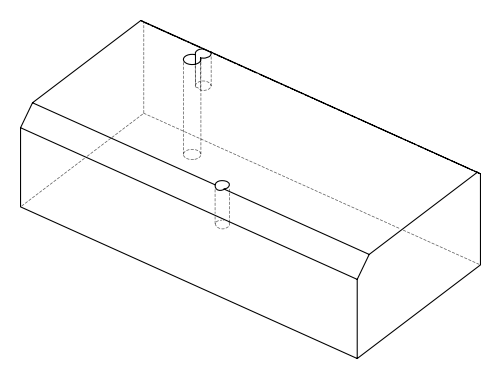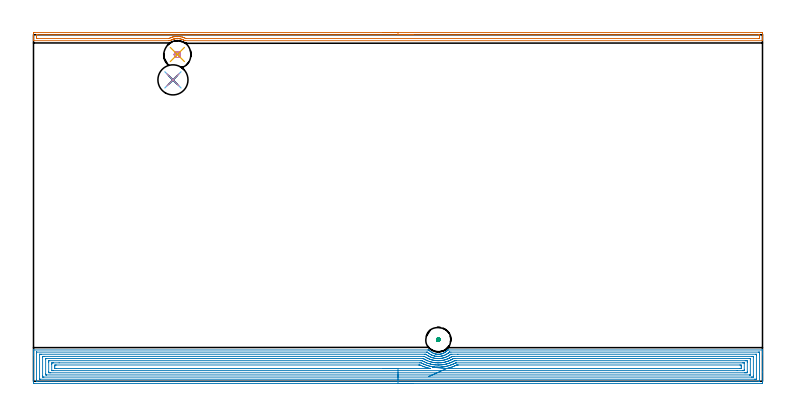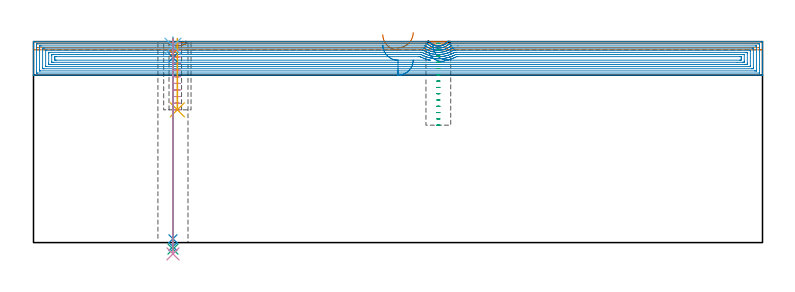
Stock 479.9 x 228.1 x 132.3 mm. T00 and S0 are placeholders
(PLAN: 10 operations, 7 tool changes, 42.6 min)
(1 AREA_MILL | FG_CHAMFER_SURFACE | UGT0205_001 | 7.88 min | 6997 mm3)
(2 AREA_MILL_1 | FG_CHAMFER_SURFACE_1 | UGT0205_001 | 31.21 min | 117188 mm3)
(3 MILL_BLIND_HOLE_FROM_SOLID_MATERIAL | STEP1POCKET | UGT0201_132 | Spiral | 0.62 min | 11446 mm3)
(4 MILL_BLIND_HOLE_FROM_SOLID_MATERIAL_1 | STEP1POCKET_1 | UGT0201_132 | Spiral | 0.85 min | 11404 mm3)
(5 BORE_BLIND_HOLE | STEP1POCKET_1 | UGT0332_045 | 0.19 min | 0 mm3)
(6 SPOT_DRILL | STEP1HOLE | NXT0321_9005460120000 | 0.05 min | 183 mm3)
(7 DRILL_BLIND_HOLE_INTO_CENTER | STEP1HOLE | NXT0301_023 | 0.04 min | 100 mm3)
(8 GUN_DRILL_THROUGH_HOLE | STEP1HOLE | UGT0307_001 | 0.59 min | 2410 mm3)
(9 SPADE_DRILL_TO_ENLARGE_THROUGH_HOLE | STEP1HOLE | UGT0306_003 | 0.56 min | 13472 mm3)
(10 DRILL_TO_ENLARGE_THROUGH_HOLE | STEP1HOLE | UGT0301_264 | 0.57 min | 24014 mm3)
(TOOL UGT0205_001 | Chamfer Mill 20 x 3 x 45 deg. | D20 FL50 Z2)
(TOOL UGT0201_132 | Carbide End Mill 14.0 | D14 FL30 Z4)
(TOOL UGT0332_045 | Precision Boring 17.98 mm | D17.98)
(TOOL NXT0321_9005460120000 | NC Spot Drill, 142deg, 12mm, Carbide, Uncoated | D12 PA142 FL30 Z2)
(TOOL NXT0301_023 | Carbide Drill 5.2mm [860.1-0520-016A1-MM 2214] | D5.2 PA140 FL28 Z2)
(TOOL UGT0307_001 | Gun Drill 5 mm | D5 PA130 FL24 Z1)
(TOOL UGT0306_003 | Spade Drill 12.5mm | D12.5 PA132 FL10 Z2)
(TOOL UGT0301_264 | Twist Drill 19.8 mm | D19.8 PA118 FL140 Z2)
(OP 1 AREA_MILL)
G17 G21 G94 G90
T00 M6
G54
G17 G0 G90 X229.95 Y229.6 S1061 M3
G43 Z142.3 H0
Z136.9
G94 G1 X229.988 Z136.028 F250.
X230.102 Z135.163
X230.291 Z134.312
X230.553 Z133.48
X230.887 Z132.674
X231.29 Z131.9
X231.759 Z131.164
X232.29 Z130.472
X232.879 Z129.829
X233.522 Z129.239
X234.214 Z128.708
X234.95 Z128.24
X235.724 Z127.837
X236.53 Z127.503
X237.362 Z127.241
X238.214 Z127.052
X239.078 Z126.938
X239.95 Z126.9
X478.792
X479.286 Y229.599 Z126.901
X479.775 Y229.594 Z126.903
X479.891 Y229.591 Z126.905
X479.9 Y229.11 Z127.385
Y227.342 Z129.152
Y226.789 Z129.708
Y226.458 Z130.038
Y225.905 Z130.591
Y225.574 Z130.921
Y224.566 Z131.933
X479.892 Y224.217 Z132.274
X479.891 Y224.203 Z132.288
X479.733 Y224.2 Z132.3
X99.742
X99.525 Y224.204 Z132.289
X99.375 Y224.288 Z132.211
X99.309 Y224.328 Z132.171
X99.101 Y224.446 Z132.053
X98.849 Y224.576 Z131.923
X98.657 Y224.675 Z131.825
X98.207 Y224.885 Z131.615
X98.022 Y224.961 Z131.539
X97.313 Y225.201 Z131.298
X96.867 Y225.327 Z131.173
X96.419 Y225.426 Z131.072
X96.17 Y225.466 Z131.028
X95.972 Y225.5 Z130.996
X95.524 Y225.553 Z130.942
X95.078 Y225.587 Z130.911
X94.801 Y225.595 Z130.9
X94.63 Z130.893
X94.619
Y225.594
X94.617 Y225.593 Z130.894
X94.575 Y225.592 Z130.895
X94.52 Y225.591 Z130.897
X94.183 Y225.58 Z130.918
X94.109 Y225.574 Z130.925
X94.035 Y225.567 Z130.93
X93.937 Y225.557 Z130.936
X93.758 Y225.544 Z130.955
X93.736 Y225.542 Z130.956
X93.491 Y225.508 Z130.989
X93.288 Y225.481 Z131.017
X92.842 Y225.399 Z131.1
X92.759 Y225.379 Z131.12
X92.598 Y225.34 Z131.158
X92.462 Y225.308 Z131.192
X92.393 Y225.291 Z131.208
X91.947 Y225.159 Z131.339
X91.704 Y225.072 Z131.421
X91.377 Y224.961 Z131.538
X91.261 Y224.911 Z131.589
X91.053 Y224.822 Z131.678
X90.811 Y224.705 Z131.794
X90.603 Y224.604 Z131.895
X90.159 Y224.367 Z132.133
X89.918 Y224.227 Z132.272
X89.88 Y224.207 Z132.293
X89.025 Y224.2 Z132.3
X0.167
X0.008 Y224.203 Z132.288
X0. Y224.218 Z132.273
Y224.567 Z131.933
Y224.912 Z131.588
Y225.574 Z130.921
Y226.789 Z129.708
Y227.342 Z129.152
Y228.834 Z127.662
X0.003 Y229.11 Z127.385
X0.009 Y229.591 Z126.905
X0.125 Y229.594 Z126.903
X0.614 Y229.6 Z126.9
X239.95
Y228.186 Z128.314
X477.5 Y228.185 Z128.315
X477.542
X477.89 Y228.174 Z128.326
X477.894 Y228.066 Z128.434
X477.899 Y227.832 Z128.668
X477.9 Y226.458 Z130.042
X477.899 Y226.063 Z130.437
X477.891 Y225.667 Z130.833
X477.89 Y225.62 Z130.88
X477.872 Y225.619 Z130.881
X477.82 Y225.616 Z130.884
X477.713 Y225.615 Z130.885
X477.5 Y225.614 Z130.886
X100.594
X100.381 Y225.618 Z130.882
X100.276 Y225.621 Z130.879
X100.221 Y225.628 Z130.872
X100.149 Y225.662 Z130.838
X99.742 Y225.855 Z130.645
X99.208 Y226.103 Z130.397
X98.849 Y226.241 Z130.259
X98.223 Y226.458 Z130.042
X97.956 Y226.539 Z129.961
X97.841 Y226.572 Z129.928
X97.063 Y226.759 Z129.741
X96.689 Y226.828 Z129.672
X96.17 Y226.906 Z129.594
X95.663 Y226.96 Z129.54
X95.277 Y226.988 Z129.512
X94.722 Y227.007 Z129.493
X94.384 Y227.001 Z129.499
X93.864 Y226.972 Z129.528
X93.684 Y226.958 Z129.542
X93.491 Y226.939 Z129.561
X93.06 Y226.884 Z129.616
X92.598 Y226.809 Z129.691
X92.299 Y226.753 Z129.747
X91.704 Y226.612 Z129.888
X91.582 Y226.579 Z129.921
X91.162 Y226.458 Z130.042
X90.899 Y226.371 Z130.129
X90.862 Y226.358 Z130.142
X90.811 Y226.339 Z130.161
X90.254 Y226.125 Z130.375
X89.918 Y225.978 Z130.522
X89.607 Y225.831 Z130.669
X89.35 Y225.708 Z130.792
X89.169 Y225.621 Z130.879
X89.068 Y225.616 Z130.884
X89.025 Y225.615 Z130.885
X2.4
X2.358
X2.01 Y225.626 Z130.874
X2.007 Y225.734 Z130.766
X2.002 Y225.968 Z130.532
X2. Y227.342 Z129.158
X2.001 Y227.737 Z128.763
X2.009 Y228.134 Z128.366
X2.01 Y228.18 Z128.32
X2.028 Y228.181 Z128.319
X2.08 Y228.184 Z128.316
X2.187 Y228.185 Z128.315
X2.4 Y228.186 Z128.314
X239.95
X240.822 Z128.352
X241.687 Z128.466
X242.538 Z128.655
X243.37 Z128.917
X244.176 Z129.251
X244.95 Z129.654
X245.686 Z130.123
X246.378 Z130.654
X247.021 Z131.243
X247.61 Z131.886
X248.142 Z132.578
X248.61 Z133.314
X249.013 Z134.088
X249.347 Z134.894
X249.609 Z135.726
X249.798 Z136.578
X249.912 Z137.443
X249.95 Z138.314
G0 Z142.3
M5
M2
(OP 2 AREA_MILL_1)
G17 G21 G94 G90
T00 M6
G54
G17 G0 G90 X249.95 Y-1.5 S1061 M3
G43 Z142.3 H0
Z120.2
G94 G1 X249.912 Z119.329 F250.
X249.798 Z118.464
X249.609 Z117.612
X249.347 Z116.78
X249.013 Z115.974
X248.61 Z115.2
X248.142 Z114.464
X247.61 Z113.772
X247.021 Z113.129
X246.378 Z112.54
X245.686 Z112.009
X244.95 Z111.54
X244.176 Z111.137
X243.37 Z110.803
X242.538 Z110.541
X241.686 Z110.352
X240.822 Z110.238
X239.95 Z110.2
X0.614
X0.184 Y-1.495 Z110.203
X0.01 Y-1.492 Z110.206
X0. Y-1.313 Z110.384
Y16.884 Z128.579
Y17.49 Z129.185
Y18.042 Z129.739
Y18.373 Z130.069
Y18.925 Z130.621
Y19.255 Z130.95
Y20.254 Z131.953
X0.007 Y20.592 Z132.283
X0.008 Y20.597 Z132.288
X0.167 Y20.6 Z132.3
X259.597
X260.3 Y20.603 Z132.295
X260.31 Y20.598 Z132.291
X260.331 Y20.578 Z132.273
X260.49 Y20.405 Z132.103
X260.566 Y20.323 Z132.022
X260.966 Y19.921 Z131.62
X261.06 Y19.834 Z131.534
X261.454 Y19.512 Z131.211
X261.558 Y19.434 Z131.134
X261.86 Y19.207 Z130.907
X262.24 Y18.956 Z130.655
X262.494 Y18.808 Z130.507
X262.754 Y18.668 Z130.367
X263.198 Y18.46 Z130.157
X263.364 Y18.391 Z130.091
X263.616 Y18.29 Z129.986
X263.648 Y18.276 Z129.973
X264.222 Y18.078 Z129.777
X264.485 Y18.009 Z129.709
X264.543 Y17.994 Z129.694
X264.955 Y17.908 Z129.604
X264.989 Y17.901 Z129.597
X265.437 Y17.828 Z129.526
X265.884 Y17.782 Z129.48
X266.331 Y17.762 Z129.455
X266.57 Y17.765 Z129.454
X266.741 Z129.456
X266.779 Z129.458
X267.225 Y17.79 Z129.489
X267.634 Y17.839 Z129.534
X267.673 Y17.844 Z129.539
X268.12 Y17.918 Z129.617
X268.451 Y17.992 Z129.691
X268.779 Y18.077 Z129.777
X268.974 Y18.143 Z129.836
X269.014 Y18.156 Z129.849
X269.464 Y18.32 Z130.015
X269.593 Y18.373 Z130.07
X269.731 Y18.43 Z130.129
X269.867 Y18.488 Z130.186
X269.908 Y18.505 Z130.203
X270.339 Y18.721 Z130.418
X270.697 Y18.919 Z130.619
X270.762 Y18.956 Z130.656
X270.803 Y18.981 Z130.681
X271.255 Y19.294 Z130.993
X271.697 Y19.627 Z131.325
X271.802 Y19.719 Z131.415
X271.938 Y19.836 Z131.532
X272.272 Y20.158 Z131.853
X272.546 Y20.443 Z132.139
X272.591 Y20.49 Z132.186
X272.67 Y20.578 Z132.275
X272.677 Y20.585 Z132.281
X272.695 Y20.595 Z132.287
X272.993 Y20.6 Z132.3
X479.733
X479.892 Y20.597 Z132.288
X479.893 Y20.592 Z132.283
X479.9 Y20.253 Z131.953
Y19.916 Z131.615
Y19.255 Z130.95
Y18.042 Z129.739
Y17.49 Z129.185
Y6.159 Z117.856
X479.899 Y-0.431 Z111.266
X479.895 Y-1.037 Z110.66
X479.891 Y-1.492 Z110.206
X479.749 Y-1.495 Z110.203
X479.286 Y-1.5 Z110.2
X239.95
Y-0.086 Z111.614
X2.4 Y-0.085 Z111.615
X2.329
X2.025 Y-0.079 Z111.621
X2.01 Y0.02 Z111.72
X2.003 Y0.237 Z111.937
X2.001 Y0.727 Z112.427
X2. Y1.122 Z112.822
X2.001 Y18.767 Z130.467
X2.009 Y19.162 Z130.862
X2.011 Y19.18 Z130.88
X2.016 Y19.182 Z130.882
X2.04 Y19.184 Z130.884
X2.091 Y19.185 Z130.885
X2.194 Y19.186 Z130.886
X258.774 Y19.185 Z130.885
X259.185 Y19.18 Z130.88
X259.232 Y19.179 Z130.879
X259.597 Y18.877 Z130.577
X260.237 Y18.373 Z130.073
X260.49 Y18.186 Z129.886
X261.05 Y17.82 Z129.52
X261.383 Y17.636 Z129.336
X261.661 Y17.49 Z129.19
X262.079 Y17.295 Z128.995
X262.276 Y17.21 Z128.91
X262.758 Y17.015 Z128.715
X263.169 Y16.871 Z128.571
X263.284 Y16.834 Z128.534
X263.619 Y16.735 Z128.435
X264.056 Y16.621 Z128.321
X264.062 Y16.619 Z128.319
X264.116 Y16.608 Z128.308
X264.955 Y16.462 Z128.162
X265.128 Y16.437 Z128.137
X265.848 Y16.372 Z128.072
X266.101 Y16.359 Z128.059
X266.741 Y16.353 Z128.053
X266.991 Y16.362 Z128.062
X267.634 Y16.411 Z128.111
X267.813 Y16.431 Z128.131
X268.527 Y16.536 Z128.236
X268.59 Y16.547 Z128.247
X268.891 Y16.608 Z128.308
X269.361 Y16.725 Z128.425
X269.42 Y16.742 Z128.442
X269.992 Y16.926 Z128.626
X270.314 Y17.044 Z128.744
X270.635 Y17.173 Z128.873
X271.207 Y17.424 Z129.124
X271.252 Y17.445 Z129.145
X271.341 Y17.49 Z129.19
X271.829 Y17.758 Z129.458
X272.1 Y17.913 Z129.613
X272.375 Y18.1 Z129.8
X272.769 Y18.373 Z130.073
X272.897 Y18.467 Z130.167
X272.993 Y18.54 Z130.24
X273.388 Y18.865 Z130.565
X273.697 Y19.132 Z130.832
X273.74 Y19.168 Z130.868
X273.785 Y19.179 Z130.879
X273.886 Y19.183 Z130.883
X273.957 Y19.185 Z130.885
X274.779 Y19.186 Z130.886
X477.5 Y19.185 Z130.885
X477.571
X477.875 Y19.179 Z130.879
X477.89 Y19.08 Z130.78
X477.897 Y18.863 Z130.563
X477.899 Y18.373 Z130.073
X477.9 Y17.978 Z129.678
X477.899 Y0.334 Z112.034
X477.891 Y-0.062 Z111.638
X477.889 Y-0.08 Z111.62
X477.884 Y-0.082 Z111.618
X477.86 Y-0.084 Z111.616
X477.809 Y-0.085 Z111.615
X477.706 Y-0.086 Z111.614
X239.95
Y1.329 Z113.029
X4.47
X4.186 Y1.331 Z113.031
X4.091 Y1.332 Z113.032
X4.024 Y1.335 Z113.035
X4.01 Y1.426 Z113.126
X4.005 Y1.61 Z113.31
X4.001 Y1.792 Z113.492
Y17.49 Z129.19
X4.003 Y17.671 Z129.371
X4.01 Y17.734 Z129.434
X4.017 Y17.765 Z129.465
X4.045 Y17.766 Z129.466
X4.186 Y17.769 Z129.469
X4.795 Y17.771 Z129.471
X5.079
X257.527
X257.811 Y17.77 Z129.47
X258.095 Y17.767 Z129.467
X258.281 Y17.765 Z129.465
X258.401 Y17.682 Z129.382
X258.862 Y17.334 Z129.034
X259.597 Y16.849 Z128.549
X260. Y16.608 Z128.308
X260.49 Y16.345 Z128.045
X261.007 Y16.098 Z127.798
X261.383 Y15.943 Z127.643
X261.929 Y15.726 Z127.426
X262.276 Y15.604 Z127.304
X262.462 Y15.542 Z127.242
X262.885 Y15.419 Z127.119
X263.169 Y15.348 Z127.048
X263.664 Y15.237 Z126.937
X264.062 Y15.164 Z126.864
X264.748 Y15.049 Z126.749
X264.955 Y15.027 Z126.727
X265.732 Y14.959 Z126.659
X265.848 Y14.953 Z126.653
X266.648 Y14.936 Z126.636
X266.741 Y14.938 Z126.638
X267.136 Y14.952 Z126.652
X267.502 Y14.974 Z126.674
X267.634 Y14.985 Z126.685
X267.994 Y15.019 Z126.719
X268.309 Y15.059 Z126.759
X268.527 Y15.091 Z126.791
X269.081 Y15.179 Z126.879
X269.42 Y15.25 Z126.95
X269.809 Y15.342 Z127.042
X270.314 Y15.478 Z127.178
X270.504 Y15.538 Z127.238
X271.082 Y15.726 Z127.426
X271.173 Y15.759 Z127.459
X271.207 Y15.772 Z127.472
X271.801 Y16.021 Z127.721
X272.1 Y16.155 Z127.855
X272.411 Y16.3 Z128.
X273.01 Y16.608 Z128.308
X273.41 Y16.845 Z128.545
X273.552 Y16.938 Z128.638
X273.886 Y17.163 Z128.863
X274.079 Y17.3 Z129.
X274.34 Y17.49 Z129.19
X274.59 Y17.677 Z129.377
X274.661 Y17.729 Z129.429
X274.712 Y17.764 Z129.464
X274.779 Y17.766 Z129.466
X275.388 Y17.77 Z129.47
X279.383 Y17.771 Z129.471
X475.43
X475.714 Y17.769 Z129.469
X475.809 Y17.768 Z129.468
X475.876 Y17.765 Z129.465
X475.89 Y17.674 Z129.374
X475.895 Y17.49 Z129.19
X475.899 Y17.308 Z129.008
Y1.61 Z113.31
X475.897 Y1.429 Z113.129
X475.89 Y1.366 Z113.066
X475.883 Y1.335 Z113.035
X475.855 Y1.334 Z113.034
X475.714 Y1.331 Z113.031
X475.105 Y1.329 Z113.029
X474.821
X239.95
Y2.743 Z114.443
X6.865
X6.61 Y2.744 Z114.444
X6.124 Y2.748 Z114.448
X6.012 Y2.75 Z114.45
X6. Y3.374 Z115.074
X6.001 Y15.726 Z127.426
X6.01 Y16.153 Z127.853
X6.023 Y16.35 Z128.05
X6.23 Y16.353 Z128.053
X6.865 Y16.356 Z128.056
X7.119 Y16.357 Z128.057
X256.918
X257.173 Y16.356 Z128.056
X257.331 Y16.353 Z128.053
X257.407 Y16.35 Z128.05
X258.377 Y15.726 Z127.426
X258.704 Y15.531 Z127.231
X259.154 Y15.281 Z126.981
X259.597 Y15.066 Z126.766
X260.081 Y14.844 Z126.544
X260.49 Y14.673 Z126.373
X260.779 Y14.558 Z126.258
X261.383 Y14.344 Z126.044
X262.128 Y14.107 Z125.807
X262.276 Y14.068 Z125.768
X262.711 Y13.961 Z125.661
X263.169 Y13.864 Z125.564
X263.293 Y13.84 Z125.54
X264.062 Y13.71 Z125.41
X264.367 Y13.66 Z125.36
X264.955 Y13.602 Z125.302
X265.353 Y13.568 Z125.268
X265.848 Y13.54 Z125.24
X266.285 Y13.53 Z125.23
X266.741 Y13.525 Z125.225
X267.206 Y13.538 Z125.238
X267.634 Y13.566 Z125.266
X268.005 Y13.595 Z125.295
X268.527 Y13.651 Z125.351
X268.803 Y13.689 Z125.389
X269.42 Y13.783 Z125.483
X269.575 Y13.809 Z125.509
X270.307 Y13.961 Z125.661
X270.312 Y13.963 Z125.663
X271.013 Y14.153 Z125.853
X271.207 Y14.211 Z125.911
X271.686 Y14.37 Z126.07
X272.1 Y14.513 Z126.213
X272.339 Y14.607 Z126.307
X272.926 Y14.844 Z126.544
X272.972 Y14.864 Z126.564
X272.993 Y14.873 Z126.573
X273.576 Y15.15 Z126.85
X273.886 Y15.311 Z127.011
X274.158 Y15.457 Z127.157
X274.645 Y15.726 Z127.426
X274.729 Y15.775 Z127.475
X274.779 Y15.807 Z127.507
X275.26 Y16.133 Z127.833
X275.415 Y16.236 Z127.936
X275.529 Y16.31 Z128.01
X275.596 Y16.35 Z128.05
X275.672 Y16.352 Z128.052
X275.928 Y16.355 Z128.055
X276.565 Y16.357 Z128.057
X276.819
X473.035
X473.29 Y16.356 Z128.056
X473.776 Y16.352 Z128.052
X473.888 Y16.35 Z128.05
X473.9 Y15.726 Z127.426
X473.899 Y3.374 Z115.074
X473.89 Y2.947 Z114.647
X473.878 Y2.75 Z114.45
X473.67 Y2.747 Z114.447
X473.035 Y2.744 Z114.444
X472.781 Y2.743 Z114.443
X239.95
Y4.157 Z115.857
X8.651
X8.55 Y4.158 Z115.858
X8.349 Y4.162 Z115.862
X8.01 Y4.171 Z115.871
X8.008 Y4.256 Z115.956
X8.001 Y4.899 Z116.599
Y14.604 Z126.304
X8.006 Y14.844 Z126.544
X8.01 Y14.923 Z126.623
X8.015 Y14.936 Z126.636
X8.115 Y14.939 Z126.639
X8.249 Y14.941 Z126.641
X8.45 Y14.943 Z126.643
X8.551
X256.025
X256.125 Y14.941 Z126.641
X256.326 Y14.936 Z126.636
X256.632 Y14.923 Z126.623
X256.763 Y14.844 Z126.544
X256.918 Y14.747 Z126.447
X257.184 Y14.58 Z126.28
X257.811 Y14.233 Z125.933
X258.339 Y13.961 Z125.661
X258.704 Y13.787 Z125.487
X259.033 Y13.636 Z125.336
X259.597 Y13.409 Z125.109
X260.503 Y13.066 Z124.766
X261.383 Y12.798 Z124.498
X261.768 Y12.699 Z124.399
X262.276 Y12.582 Z124.282
X262.911 Y12.452 Z124.152
X263.169 Y12.406 Z124.106
X263.99 Y12.268 Z123.968
X264.062 Y12.259 Z123.959
X264.658 Y12.197 Z123.897
X264.955 Y12.171 Z123.871
X264.983 Y12.169 Z123.869
X265.848 Y12.122 Z123.822
X265.927 Y12.119 Z123.819
X266.741 Y12.109 Z123.809
X266.83
X267.634 Y12.141 Z123.841
X267.688 Y12.144 Z123.844
X268.367 Y12.197 Z123.897
X268.512 Y12.212 Z123.912
X268.527 Y12.214 Z123.914
X269.301 Y12.315 Z124.015
X269.42 Y12.333 Z124.033
X270.069 Y12.438 Z124.138
X270.314 Y12.49 Z124.19
X270.802 Y12.597 Z124.297
X271.207 Y12.696 Z124.396
X271.513 Y12.776 Z124.476
X272.1 Y12.943 Z124.643
X272.205 Y12.975 Z124.675
X272.524 Y13.079 Z124.779
X272.87 Y13.2 Z124.9
X272.993 Y13.246 Z124.946
X273.508 Y13.452 Z125.152
X273.886 Y13.608 Z125.308
X274.133 Y13.717 Z125.417
X274.675 Y13.961 Z125.661
X274.744 Y13.995 Z125.695
X274.779 Y14.013 Z125.713
X275.322 Y14.307 Z126.007
X275.672 Y14.499 Z126.199
X275.891 Y14.627 Z126.327
X276.251 Y14.844 Z126.544
X276.388 Y14.927 Z126.627
X276.471 Y14.937 Z126.637
X276.565 Y14.938 Z126.638
X277.357 Y14.943 Z126.643
X277.458
X471.249
X471.349 Y14.942 Z126.642
X471.551 Y14.938 Z126.638
X471.89 Y14.929 Z126.629
X471.892 Y14.844 Z126.544
X471.899 Y14.201 Z125.901
Y4.496 Z116.196
X471.894 Y4.256 Z115.956
X471.89 Y4.177 Z115.877
X471.886 Y4.164 Z115.864
X471.786 Y4.161 Z115.861
X471.652 Y4.159 Z115.859
X471.45 Y4.157 Z115.857
X471.35
X239.95
Y5.571 Z117.271
X11.33 Y5.572 Z117.272
X10.878 Y5.574 Z117.274
X10.437 Y5.578 Z117.278
X10.01 Y5.596 Z117.296
X10.005 Y6.021 Z117.721
X10.001 Y6.452 Z118.152
X10. Y12.628 Z124.328
X10.003 Y13.079 Z124.779
X10.007 Y13.504 Z125.204
X10.018 Y13.522 Z125.222
X10.04 Y13.524 Z125.224
X10.096 Y13.527 Z125.227
X10.21 Y13.528 Z125.228
X10.437 Y13.529 Z125.229
X254.677
X255.132 Y13.528 Z125.228
X255.573 Y13.525 Z125.225
X255.796 Y13.522 Z125.222
X255.853 Y13.514 Z125.214
X255.921 Y13.479 Z125.179
X256.025 Y13.423 Z125.123
X256.649 Y13.079 Z124.779
X256.918 Y12.938 Z124.638
X257.211 Y12.789 Z124.489
X257.811 Y12.515 Z124.215
X258.552 Y12.197 Z123.897
X258.704 Y12.137 Z123.837
X258.803 Y12.099 Z123.799
X259.597 Y11.813 Z123.513
X260.176 Y11.625 Z123.325
X260.49 Y11.531 Z123.231
X261.295 Y11.315 Z123.015
X261.383 Y11.294 Z122.994
X261.41 Y11.288 Z122.988
X262.276 Y11.111 Z122.811
X262.533 Y11.061 Z122.761
X263.169 Y10.954 Z122.654
X263.605 Y10.884 Z122.584
X264.062 Y10.835 Z122.535
X264.6 Y10.784 Z122.484
X264.955 Y10.758 Z122.458
X265.555 Y10.722 Z122.422
X265.848 Y10.71 Z122.41
X266.472 Y10.698 Z122.398
X266.741 Y10.697 Z122.397
X267.347 Y10.716 Z122.416
X267.634 Y10.729 Z122.429
X268.189 Y10.766 Z122.466
X268.527 Y10.793 Z122.493
X269.004 Y10.844 Z122.544
X269.42 Y10.896 Z122.596
X269.793 Y10.947 Z122.647
X270.314 Y11.027 Z122.727
X270.563 Y11.068 Z122.768
X271.207 Y11.2 Z122.9
X271.302 Y11.221 Z122.921
X271.705 Y11.315 Z123.015
X272.018 Y11.395 Z123.095
X272.1 Y11.417 Z123.117
X272.71 Y11.594 Z123.294
X272.993 Y11.68 Z123.38
X273.385 Y11.809 Z123.509
X273.886 Y11.981 Z123.681
X274.044 Y12.04 Z123.74
X274.447 Y12.197 Z123.897
X274.681 Y12.293 Z123.993
X274.779 Y12.335 Z124.035
X275.297 Y12.567 Z124.267
X275.672 Y12.738 Z124.438
X275.904 Y12.85 Z124.55
X276.353 Y13.079 Z124.779
X276.491 Y13.152 Z124.852
X276.565 Y13.192 Z124.892
X277.066 Y13.467 Z125.167
X277.137 Y13.503 Z125.203
X277.177 Y13.522 Z125.222
X277.231 Y13.524 Z125.224
X277.458 Y13.527 Z125.227
X277.896 Y13.528 Z125.228
X278.351 Y13.529 Z125.229
X468.57 Y13.528 Z125.228
X469.01 Y13.526 Z125.226
X469.463 Y13.522 Z125.222
X469.89 Y13.504 Z125.204
X469.895 Y13.079 Z124.779
X469.899 Y12.648 Z124.348
Y6.472 Z118.172
X469.895 Y6.021 Z117.721
X469.89 Y5.596 Z117.296
X469.463 Y5.578 Z117.278
X469.022 Y5.574 Z117.274
X468.57 Y5.572 Z117.272
X468.132 Y5.571 Z117.271
X239.95
Y6.985 Z118.685
X13.033
X12.223 Y6.987 Z118.687
X12.138 Y6.988 Z118.688
X12.04 Y6.992 Z118.692
X12.009 Y7.001 Z118.701
X12.005 Y7.019 Z118.719
X12.003 Y7.04 Z118.74
X12. Y7.123 Z118.823
X12.001 Y11.315 Z123.015
X12.002 Y11.533 Z123.233
X12.01 Y11.756 Z123.456
X12.031 Y12.108 Z123.808
X12.223 Y12.112 Z123.812
X12.308 Y12.114 Z123.814
X13.116 Y12.115 Z123.815
X16.87
X254.323 Y12.114 Z123.814
X255.132 Y12.108 Z123.808
X255.316 Y12.015 Z123.715
X256.025 Y11.657 Z123.357
X256.744 Y11.315 Z123.015
X256.918 Y11.238 Z122.938
X257.054 Y11.18 Z122.88
X257.811 Y10.877 Z122.577
X258.528 Y10.606 Z122.306
X258.704 Y10.545 Z122.245
X259.044 Y10.432 Z122.132
X259.597 Y10.262 Z121.962
X259.842 Y10.19 Z121.89
X260.49 Y10.024 Z121.724
X261.033 Y9.896 Z121.596
X261.383 Y9.823 Z121.523
X262.156 Y9.668 Z121.368
X262.276 Y9.647 Z121.347
X262.847 Y9.55 Z121.25
X263.169 Y9.499 Z121.199
X263.229 Y9.491 Z121.191
X264.062 Y9.404 Z121.104
X264.225 Y9.389 Z121.089
X264.955 Y9.337 Z121.037
X265.185 Y9.323 Z121.023
X265.848 Y9.296 Z120.996
X266.113 Y9.289 Z120.989
X266.741 Y9.282 Z120.982
X267.006 Y9.288 Z120.988
X267.634 Y9.311 Z121.011
X267.865 Y9.323 Z121.023
X268.527 Y9.368 Z121.068
X268.698 Y9.382 Z121.082
X269.42 Y9.456 Z121.156
X269.506 Y9.466 Z121.166
X270.165 Y9.55 Z121.25
X270.294 Y9.569 Z121.269
X270.314 Y9.573 Z121.273
X271.057 Y9.698 Z121.398
X271.207 Y9.726 Z121.426
X271.794 Y9.852 Z121.552
X272.1 Y9.922 Z121.622
X272.513 Y10.024 Z121.724
X272.993 Y10.149 Z121.849
X273.216 Y10.212 Z121.912
X273.886 Y10.407 Z122.107
X273.905 Y10.413 Z122.113
X273.965 Y10.432 Z122.132
X274.568 Y10.641 Z122.341
X274.779 Y10.716 Z122.416
X275.214 Y10.885 Z122.585
X275.672 Y11.067 Z122.767
X275.848 Y11.141 Z122.841
X276.251 Y11.315 Z123.015
X276.467 Y11.412 Z123.112
X276.565 Y11.457 Z123.157
X277.068 Y11.7 Z123.4
X277.782 Y12.064 Z123.764
X277.854 Y12.099 Z123.799
X277.947 Y12.108 Z123.808
X278.351 Y12.113 Z123.813
X278.435 Y12.114 Z123.814
X466.867 Y12.115 Z123.815
X467.677 Y12.113 Z123.813
X467.762 Y12.112 Z123.812
X467.86 Y12.108 Z123.808
X467.891 Y12.099 Z123.799
X467.895 Y12.081 Z123.781
X467.897 Y12.06 Z123.76
X467.9 Y11.977 Z123.677
X467.899 Y7.786 Z119.486
X467.898 Y7.567 Z119.267
X467.89 Y7.344 Z119.044
X467.869 Y6.992 Z118.692
X467.677 Y6.988 Z118.688
X467.592 Y6.986 Z118.686
X466.784 Y6.985 Z118.685
X463.239
X239.95
Y8.4 Z120.1
X14.903
X14.277 Y8.403 Z120.103
X14.009 Y8.407 Z120.107
X14. Y8.677 Z120.377
Y9.55 Z121.25
Y10.441 Z122.141
X14.009 Y10.693 Z122.393
X14.633 Y10.699 Z122.399
X14.903 Y10.7 Z122.4
X253.346
X253.971 Y10.697 Z122.397
X254.239 Y10.693 Z122.393
X254.493 Y10.68 Z122.38
X255.001 Y10.432 Z122.132
X255.132 Y10.37 Z122.07
X255.251 Y10.315 Z122.015
X256.025 Y9.975 Z121.675
X256.828 Y9.639 Z121.339
X256.918 Y9.605 Z121.305
X257.064 Y9.55 Z121.25
X257.811 Y9.282 Z120.982
X258.22 Y9.146 Z120.846
X258.704 Y8.997 Z120.697
X259.493 Y8.77 Z120.47
X259.597 Y8.743 Z120.443
X259.893 Y8.668 Z120.368
X260.49 Y8.532 Z120.232
X260.667 Y8.493 Z120.193
X260.782 Y8.468 Z120.168
X260.889 Y8.444 Z120.144
X261.013 Y8.415 Z120.115
X261.046 Y8.406 Z120.106
X260.998 Y8.404 Z120.104
X260.856 Y8.401 Z120.101
X260.761 Y8.4 Z120.1
X260.576
X239.95
X239.078 Z120.138
X238.214 Z120.252
X237.362 Z120.44
X236.53 Z120.703
X235.724 Z121.037
X234.95 Z121.439
X234.214 Z121.908
X233.522 Z122.439
X232.879 Z123.029
X232.29 Z123.672
X231.758 Z124.364
X231.29 Z125.1
X230.887 Z125.873
X230.553 Z126.679
X230.291 Z127.511
X230.102 Z128.363
X229.988 Z129.228
X229.95 Z130.1
G0 X260.12 Y3.059 Z125.567
G1 X260.454 Y3.209 Z124.775
X260.849 Y3.387 Z124.018
X261.303 Y3.591 Z123.301
X261.812 Y3.82 Z122.631
X262.373 Y4.072 Z122.012
X262.981 Y4.345 Z121.448
X263.631 Y4.637 Z120.945
X264.318 Y4.946 Z120.506
X265.038 Y5.269 Z120.135
X265.785 Y5.605 Z119.833
X266.553 Y5.95 Z119.605
X267.336 Y6.302 Z119.45
X268.128 Y6.658 Z119.371
X268.924 Y7.016 Z119.367
X269.717 Y7.372 Z119.44
X270.501 Y7.724 Z119.589
X271.271 Y8.07 Z119.811
X272.019 Y8.407 Z120.107
X272.037 Y8.415 Z120.115
X272.066 Y8.424 Z120.124
X272.1 Y8.433 Z120.133
X273.017 Y8.643 Z120.343
X273.116 Y8.668 Z120.368
X273.721 Y8.831 Z120.531
X273.886 Y8.877 Z120.577
X274.409 Y9.033 Z120.733
X274.779 Y9.148 Z120.848
X275.085 Y9.248 Z120.948
X275.672 Y9.447 Z121.147
X275.749 Y9.474 Z121.174
X275.947 Y9.55 Z121.25
X276.387 Y9.726 Z121.426
X276.565 Y9.799 Z121.499
X277.013 Y9.99 Z121.69
X277.458 Y10.183 Z121.883
X277.631 Y10.262 Z121.962
X277.998 Y10.432 Z122.132
X278.513 Y10.68 Z122.38
X278.663 Y10.693 Z122.393
X278.975 Y10.698 Z122.398
X279.244 Y10.699 Z122.399
X279.866 Y10.7 Z122.4
X464.997
X465.623 Y10.696 Z122.396
X465.891 Y10.693 Z122.393
X465.9 Y10.423 Z122.123
Y9.55 Z121.25
Y8.659 Z120.359
X465.891 Y8.407 Z120.107
X465.267 Y8.401 Z120.101
X464.997 Y8.4 Z120.1
X272.319
X272.1 Y8.401 Z120.101
X272.06 Y8.403 Z120.103
X272.019 Y8.407 Z120.107
X271.157 Y8.48 Z120.218
X270.308 Y8.552 Z120.405
X269.479 Y8.623 Z120.665
X268.675 Y8.692 Z120.997
X267.903 Y8.757 Z121.398
X267.168 Y8.82 Z121.865
X266.477 Y8.879 Z122.394
X265.835 Y8.934 Z122.982
X265.246 Y8.984 Z123.623
X264.715 Y9.029 Z124.314
X264.246 Y9.069 Z125.049
X263.843 Y9.104 Z125.822
X263.508 Y9.132 Z126.627
X263.245 Y9.154 Z127.458
X263.055 Y9.171 Z128.309
X262.939 Y9.181 Z129.174
X262.899 Y9.184 Z130.045
X262.935 Y9.181 Z130.917
G0 Z142.3
M5
M2
(OP 3 MILL_BLIND_HOLE_FROM_SOLID_MATERIAL)
G17 G21 G94 G90
T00 M6
G54
G17 G0 G90 X266.5 Y27.4 S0 M3
G43 Z142.3 H0
Z131.157
G94 G3 X267.075 Y27.975 R0.575 F250.
X266.5 Y28.55 R0.575
X265.35 Y27.4 R1.15
X266.5 Y28.55 R-1.15
X265.925 Y27.975 R0.575
X266.5 Y27.4 R0.575
G0 Z127.014
G3 X267.075 Y27.975 R0.575
X266.5 Y28.55 R0.575
X265.35 Y27.4 R1.15
X266.5 Y28.55 R-1.15
X265.925 Y27.975 R0.575
X266.5 Y27.4 R0.575
G0 Z122.871
G3 X267.075 Y27.975 R0.575
X266.5 Y28.55 R0.575
X265.35 Y27.4 R1.15
X266.5 Y28.55 R-1.15
X265.925 Y27.975 R0.575
X266.5 Y27.4 R0.575
G0 Z118.729
G3 X267.075 Y27.975 R0.575
X266.5 Y28.55 R0.575
X265.35 Y27.4 R1.15
X266.5 Y28.55 R-1.15
X265.925 Y27.975 R0.575
X266.5 Y27.4 R0.575
G0 Z114.586
G3 X267.075 Y27.975 R0.575
X266.5 Y28.55 R0.575
X265.35 Y27.4 R1.15
X266.5 Y28.55 R-1.15
X265.925 Y27.975 R0.575
X266.5 Y27.4 R0.575
G0 Z110.443
G3 X267.075 Y27.975 R0.575
X266.5 Y28.55 R0.575
X265.35 Y27.4 R1.15
X266.5 Y28.55 R-1.15
X265.925 Y27.975 R0.575
X266.5 Y27.4 R0.575
G0 Z106.3
G3 X267.075 Y27.975 R0.575
X266.5 Y28.55 R0.575
X265.35 Y27.4 R1.15
X266.5 Y28.55 R-1.15
X265.925 Y27.975 R0.575
X266.5 Y27.4 R0.575
G0 Z102.157
G3 X267.075 Y27.975 R0.575
X266.5 Y28.55 R0.575
X265.35 Y27.4 R1.15
X266.5 Y28.55 R-1.15
X265.925 Y27.975 R0.575
X266.5 Y27.4 R0.575
G0 Z98.014
G3 X267.075 Y27.975 R0.575
X266.5 Y28.55 R0.575
X265.35 Y27.4 R1.15
X266.5 Y28.55 R-1.15
X265.925 Y27.975 R0.575
X266.5 Y27.4 R0.575
G0 Z93.871
G3 X267.075 Y27.975 R0.575
X266.5 Y28.55 R0.575
X265.35 Y27.4 R1.15
X266.5 Y28.55 R-1.15
X265.925 Y27.975 R0.575
X266.5 Y27.4 R0.575
G0 Z89.729
G3 X267.075 Y27.975 R0.575
X266.5 Y28.55 R0.575
X265.35 Y27.4 R1.15
X266.5 Y28.55 R-1.15
X265.925 Y27.975 R0.575
X266.5 Y27.4 R0.575
G0 Z85.586
G3 X267.075 Y27.975 R0.575
X266.5 Y28.55 R0.575
X265.35 Y27.4 R1.15
X266.5 Y28.55 R-1.15
X265.925 Y27.975 R0.575
X266.5 Y27.4 R0.575
G0 Z81.443
G3 X267.075 Y27.975 R0.575
X266.5 Y28.55 R0.575
X265.35 Y27.4 R1.15
X266.5 Y28.55 R-1.15
X265.925 Y27.975 R0.575
X266.5 Y27.4 R0.575
G0 Z77.3
G3 X267.075 Y27.975 R0.575
X266.5 Y28.55 R0.575
X265.35 Y27.4 R1.15
X266.5 Y28.55 R-1.15
X265.925 Y27.975 R0.575
X266.5 Y27.4 R0.575
G0 Z142.3
M5
M2
(OP 4 MILL_BLIND_HOLE_FROM_SOLID_MATERIAL_1)
G17 G21 G94 G90
T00 M6
G54
G17 G0 G90 X94.7 Y215.1 S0 M3
G43 Z142.3 H0
Z130.945
G94 G3 X95.587 Y216.213 R0.91 F250.
X94.255 Y217.05 R1.113
X92.75 Y214.655 R2.
X94.255 Y217.05 R-2.
X93.503 Y215.852 R1.
X94.7 Y215.1 R1.
G0 Z126.591
G3 X95.587 Y216.213 R0.91
X94.255 Y217.05 R1.113
X92.75 Y214.655 R2.
X94.255 Y217.05 R-2.
X93.503 Y215.852 R1.
X94.7 Y215.1 R1.
G0 Z122.236
G3 X95.587 Y216.213 R0.91
X94.255 Y217.05 R1.113
X92.75 Y214.655 R2.
X94.255 Y217.05 R-2.
X93.503 Y215.852 R1.
X94.7 Y215.1 R1.
G0 Z117.882
G3 X95.587 Y216.213 R0.91
X94.255 Y217.05 R1.113
X92.75 Y214.655 R2.
X94.255 Y217.05 R-2.
X93.503 Y215.852 R1.
X94.7 Y215.1 R1.
G0 Z113.527
G3 X95.587 Y216.213 R0.91
X94.255 Y217.05 R1.113
X92.75 Y214.655 R2.
X94.255 Y217.05 R-2.
X93.503 Y215.852 R1.
X94.7 Y215.1 R1.
G0 Z109.173
G3 X95.587 Y216.213 R0.91
X94.255 Y217.05 R1.113
X92.75 Y214.655 R2.
X94.255 Y217.05 R-2.
X93.503 Y215.852 R1.
X94.7 Y215.1 R1.
G0 Z104.818
G3 X95.587 Y216.213 R0.91
X94.255 Y217.05 R1.113
X92.75 Y214.655 R2.
X94.255 Y217.05 R-2.
X93.503 Y215.852 R1.
X94.7 Y215.1 R1.
G0 Z100.464
G3 X95.587 Y216.213 R0.91
X94.255 Y217.05 R1.113
X92.75 Y214.655 R2.
X94.255 Y217.05 R-2.
X93.503 Y215.852 R1.
X94.7 Y215.1 R1.
G0 Z96.109
G3 X95.587 Y216.213 R0.91
X94.255 Y217.05 R1.113
X92.75 Y214.655 R2.
X94.255 Y217.05 R-2.
X93.503 Y215.852 R1.
X94.7 Y215.1 R1.
G0 Z91.755
G3 X95.587 Y216.213 R0.91
X94.255 Y217.05 R1.113
X92.75 Y214.655 R2.
X94.255 Y217.05 R-2.
X93.503 Y215.852 R1.
X94.7 Y215.1 R1.
G0 Z87.4
G3 X95.587 Y216.213 R0.91
X94.255 Y217.05 R1.113
X92.75 Y214.655 R2.
X94.255 Y217.05 R-2.
X93.503 Y215.852 R1.
X94.7 Y215.1 R1.
G0 Z142.3
M5
M2
(OP 5 BORE_BLIND_HOLE)
G17 G21 G94 G90
T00 M6
G54
G17 G0 G90 X94.7 Y215.1 S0 M3
G43 Z142.3 H0
G94 G85 G98 Z87.4 F250. R134.3
G80
M5
M2
(OP 6 SPOT_DRILL)
G17 G21 G94 G90
T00 M6
G54
G17 G0 G90 X91.8 Y198.4 S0 M3
G43 Z142.3 H0
G94 G81 G98 Z129.3 F250. R135.3
G80
M5
M2
(OP 7 DRILL_BLIND_HOLE_INTO_CENTER)
G17 G21 G94 G90
T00 M6
G54
G17 G0 G90 X91.8 Y198.4 S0 M3
G43 Z142.3 H1
G94 G81 G98 Z124.5 F250. R134.3
G80
M5
M2
(OP 8 GUN_DRILL_THROUGH_HOLE)
G17 G21 G94 G90
T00 M6
G54
G17 G0 G90 X91.8 Y198.4 M8
G43 Z142.3 H0
Z130.162
S716 M3
G94 G1 Z121.744 F125. M26
G4 X.084
Z2.5 F250.
G4 X.084
Z-2.666 F125.
G4 X.084
M5
M9
G0 Z130.162
Z142.3
M2
(OP 9 SPADE_DRILL_TO_ENLARGE_THROUGH_HOLE)
G17 G21 G94 G90
T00 M6
G54
G17 G0 G90 X91.8 Y198.4 S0 M3
G43 Z142.3 H0
G94 G73 G98 Z-4.283 F250. Q12.417 R134.3
G80
M5
M2
(OP 10 DRILL_TO_ENLARGE_THROUGH_HOLE)
G17 G21 G94 G90
T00 M6
G54
G17 G0 G90 X91.8 Y198.4 S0 M3
G43 Z142.3 H0
G94 G73 G98 Z-7.449 F250. Q17.469 R134.3
G80
M5
M2
